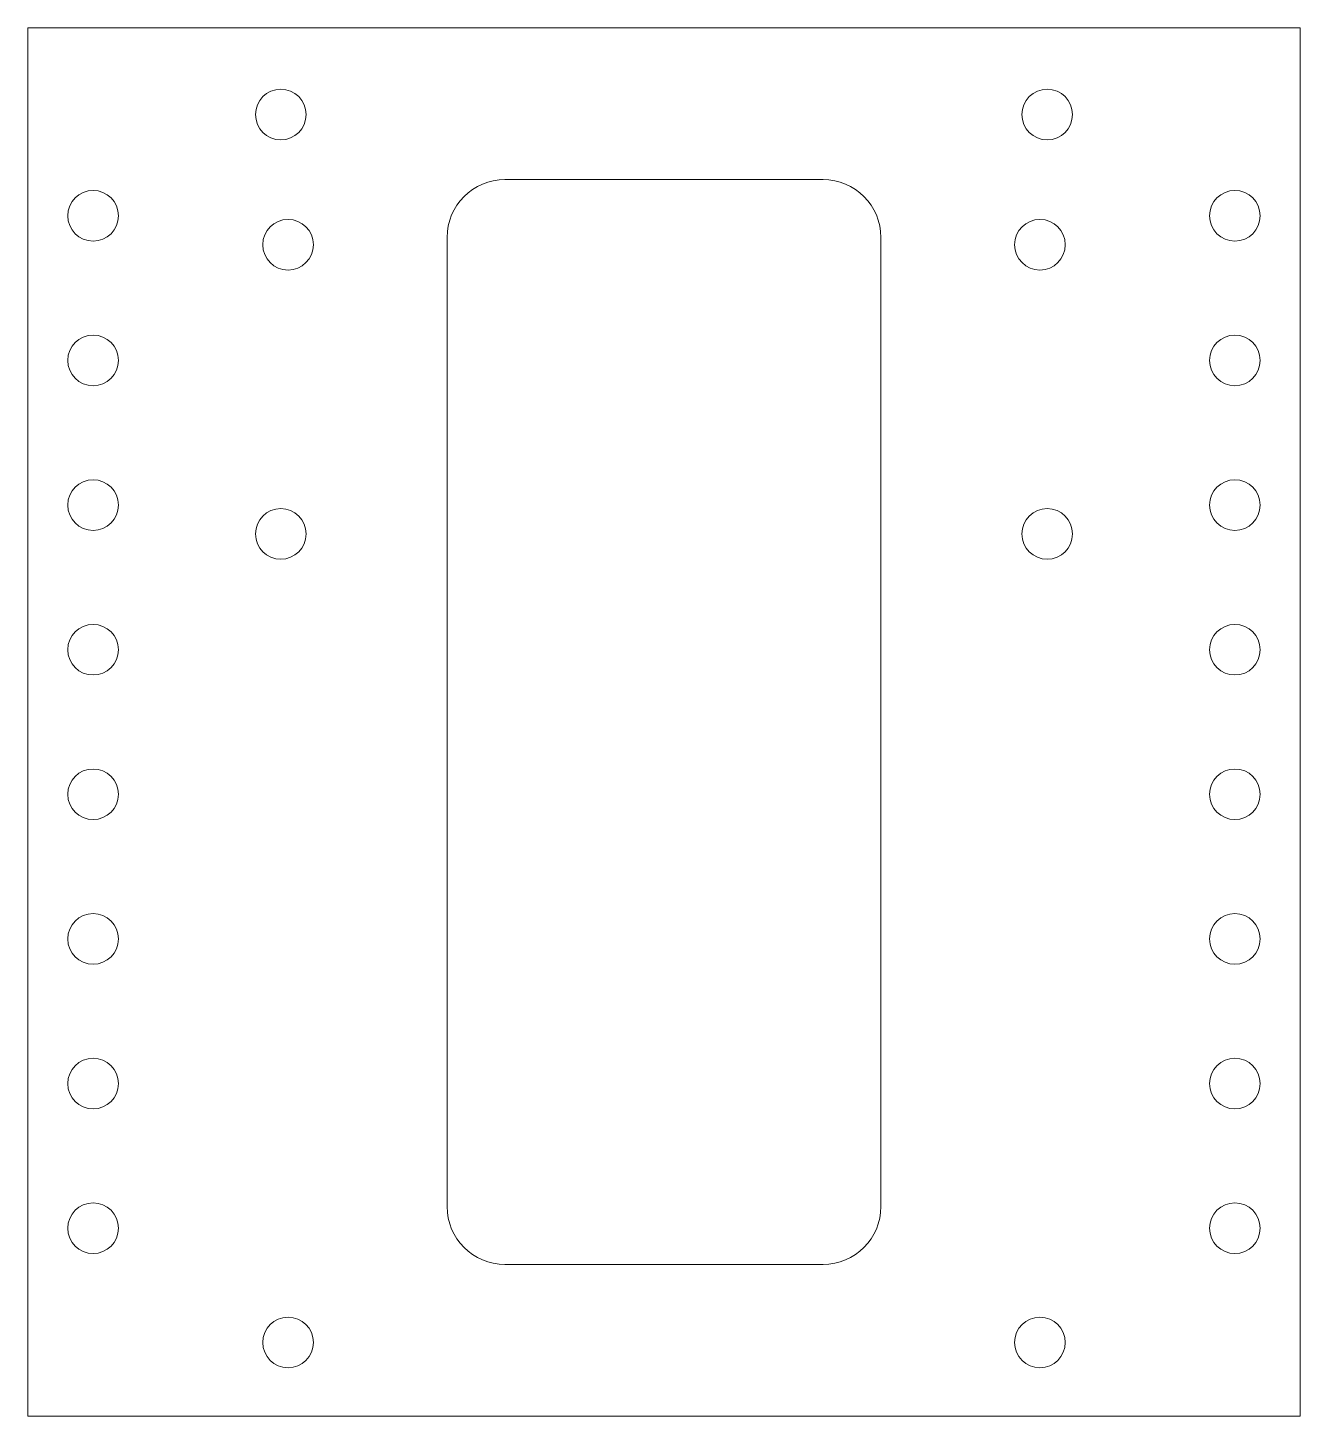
# Model space of a CAD drawing. Header units: millimetres. Extents: x -42 to 46, y -50.8 to 45.2.
import ezdxf

# ---------------------------------------------------------------- set-up
doc = ezdxf.new("R2010")
doc.units = ezdxf.units.MM

msp = doc.modelspace()

# ---------------------------------------------------------------- linework, layer by layer
at = {"color": 7, "linetype": 'Continuous', "lineweight": 15}
for p, q in [((-42.048, 45.192), (-42.048, -50.808)), ((45.952, 45.192), (-42.048, 45.192)), ((45.952, -50.808), (45.952, 45.192)), ((12.952, 34.692), (-9.048, 34.692)), ((-13.048, 30.692), (-13.048, -36.308)), ((16.952, -36.308), (16.952, 30.692)), ((-9.048, -40.308), (12.952, -40.308)), ((-42.048, -50.808), (45.952, -50.808))]:
    msp.add_line(p, q, dxfattribs=at)
for centre in [(-24.548, 39.192), (28.452, 39.192), (-37.528, 32.192), (41.432, 32.192), (-24.048, 30.192), (27.952, 30.192), (-37.528, 22.192), (41.432, 22.192), (-37.528, 12.192), (41.432, 12.192), (-24.548, 10.192), (28.452, 10.192), (-37.528, 2.192), (41.432, 2.192), (-37.528, -7.808), (41.432, -7.808), (-37.528, -17.808), (41.432, -17.808), (-37.528, -27.808), (41.432, -27.808), (-37.528, -37.808), (41.432, -37.808), (-24.048, -45.708), (27.952, -45.708)]:
    msp.add_circle(centre, 1.75, dxfattribs=at)
for centre, start, end in [((-9.048, 30.692), 90, 180), ((12.952, 30.692), 0, 90), ((-9.048, -36.308), 180, 270), ((12.952, -36.308), 270, 0)]:
    msp.add_arc(centre, 4, start, end, dxfattribs=at)

doc.saveas('drawing.dxf')
